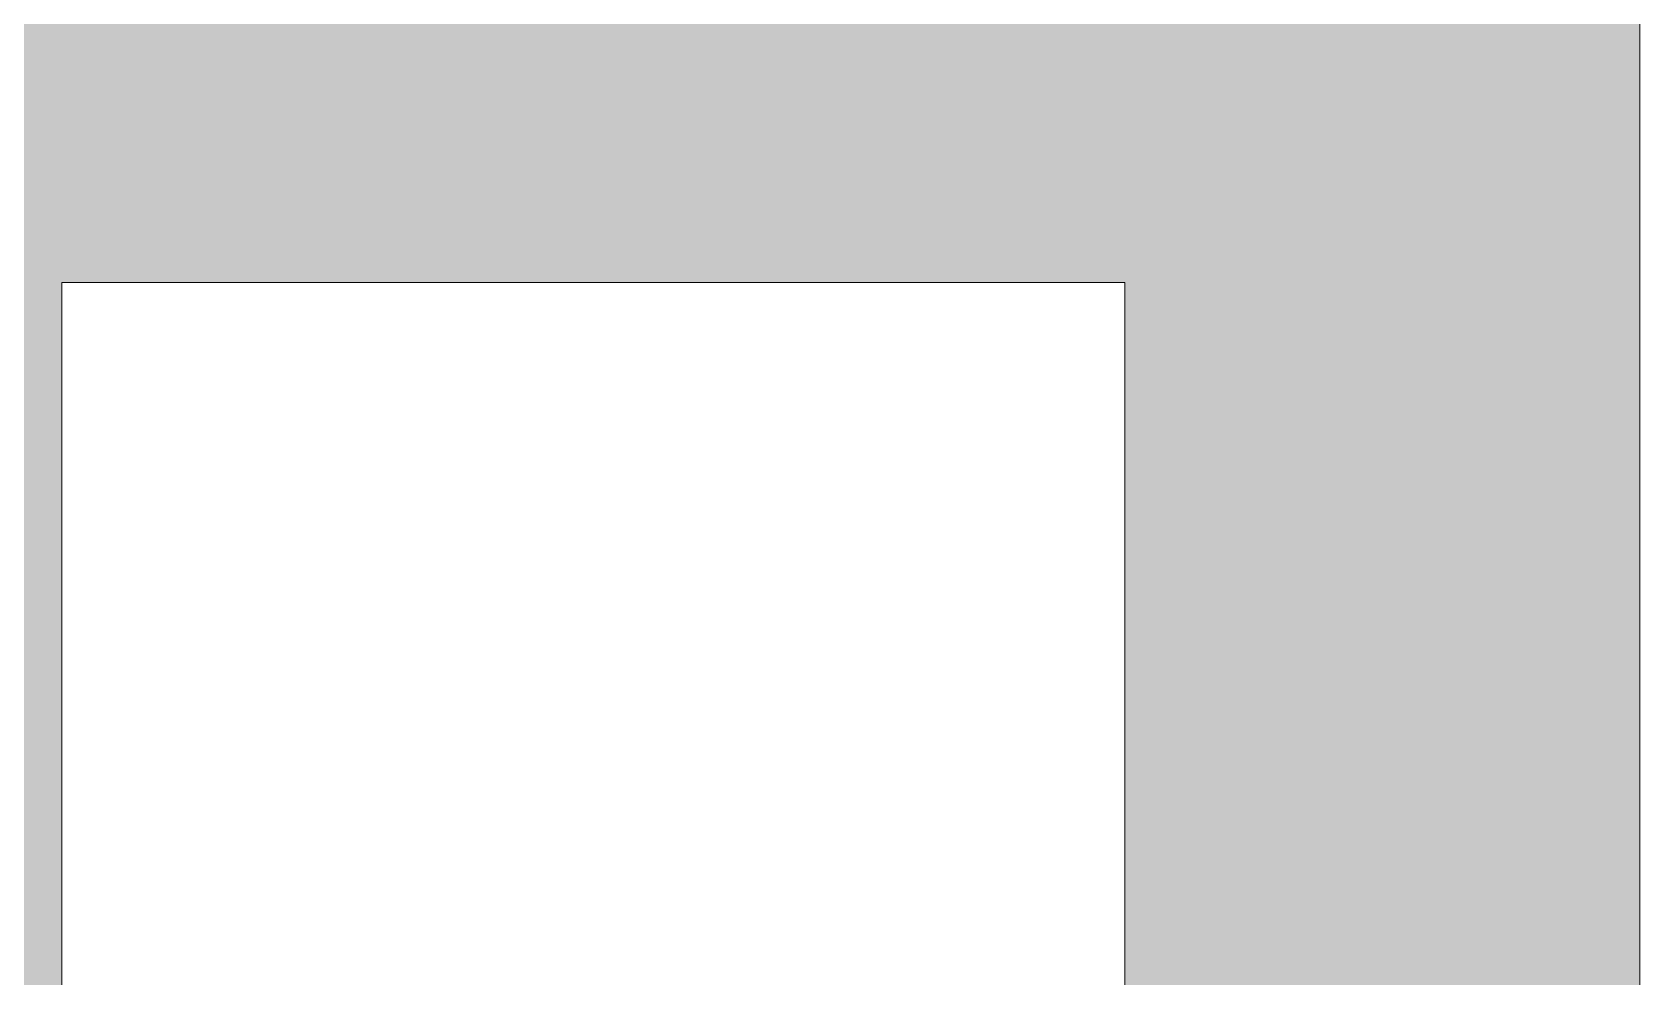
# Model space of a CAD drawing. Header units: inches. Extents: x 274208 to 641690, y -81912 to 129129.
# Drawn here: x 411002 to 411910, y 89134 to 89667 of the extents above; entities that cross this region are included whole.
import ezdxf

# ---------------------------------------------------------------- set-up
doc = ezdxf.new("R2010")
doc.units = ezdxf.units.IN
doc.header["$MEASUREMENT"] = 0
doc.layers.add('02.Thay', color=145, linetype='Continuous', lineweight=20)
doc.layers.add('03.Manh', color=251, linetype='Continuous', lineweight=13)

msp = doc.modelspace()

# ---------------------------------------------------------------- hatches: boundary and pattern name
at = {"layer": '03.Manh'}
h = msp.add_hatch(dxfattribs=at)
h.set_pattern_fill('AR-B88', color=256, scale=10, angle=45, style=0)
h.set_pattern_definition([(45, (-1350.81, 0), (-56.568542, 56.568542), []), (135, (-1350.81, 0), (-84.8528137, 28.2842712), [80, -80])])
h.paths.add_polyline_path([(411909.96, 88620.98), (411258.38, 88620.98), (411251.07, 88674.53), (411223.37, 88664.43), (411204.39, 88686.7), (411170.82, 88620.98), (408407.09, 88620.98), (408399.78, 88674.53), (408372.08, 88664.43), (408353.11, 88686.7), (408319.53, 88620.98), (405575.69, 88620.98), (405568.39, 88674.53), (405540.68, 88664.43), (405521.71, 88686.7), (405488.13, 88620.98), (402785.4, 88620.98), (402778.09, 88674.53), (402750.38, 88664.43), (402731.41, 88686.7), (402697.83, 88620.98), (400209.96, 88620.98), (400209.96, 89720.98), (400429.96, 89720.98), (404269.96, 89720.98), (404489.96, 89720.98), (411909.96, 89720.98)])
h.paths.add_polyline_path([(406745.63, 88925.6), (407345.63, 88925.6), (407345.63, 89525.6), (406745.63, 89525.6)], flags=16)
h.paths.add_polyline_path([(406633.38, 88925.6), (406633.38, 89525.6), (406033.38, 89525.6), (406033.38, 88925.6)], flags=16)
h.paths.add_polyline_path([(407457.89, 88925.6), (408057.89, 88925.6), (408057.89, 89525.6), (407457.89, 89525.6)], flags=16)
h.paths.add_polyline_path([(405921.12, 88925.6), (405921.12, 89525.6), (405321.12, 89525.6), (405321.12, 88925.6)], flags=16)
h.paths.add_polyline_path([(408170.15, 88925.6), (408770.15, 88925.6), (408770.15, 89525.6), (408170.15, 89525.6)], flags=16)
h.paths.add_polyline_path([(405208.86, 88925.6), (405208.86, 89525.6), (404608.86, 89525.6), (404608.86, 88925.6)], flags=16)
h.paths.add_polyline_path([(408882.41, 88925.6), (409482.41, 88925.6), (409482.41, 89525.6), (408882.41, 89525.6)], flags=16)
h.paths.add_polyline_path([(404496.6, 88925.6), (404496.6, 89525.6), (403896.6, 89525.6), (403896.6, 88925.6)], flags=16)
h.paths.add_polyline_path([(409594.66, 88925.6), (410194.66, 88925.6), (410194.66, 89525.6), (409594.66, 89525.6)], flags=16)
h.paths.add_polyline_path([(403784.35, 88925.6), (403784.35, 89525.6), (403184.35, 89525.6), (403184.35, 88925.6)], flags=16)
h.paths.add_polyline_path([(410306.92, 88925.6), (410906.92, 88925.6), (410906.92, 89525.6), (410306.92, 89525.6)], flags=16)
h.paths.add_polyline_path([(403072.09, 88925.6), (403072.09, 89525.6), (402472.09, 89525.6), (402472.09, 88925.6)], flags=16)
h.paths.add_polyline_path([(411019.18, 88925.6), (411619.18, 88925.6), (411619.18, 89525.6), (411019.18, 89525.6)], flags=16)
h.paths.add_polyline_path([(402359.83, 88925.6), (402359.83, 89525.6), (401759.83, 89525.6), (401759.83, 88925.6)], flags=16)
h.paths.add_polyline_path([(411731.44, 88925.6), (411731.44, 89525.6)], flags=16)
h.paths.add_polyline_path([(401647.57, 88925.6), (401647.57, 89525.6), (401047.57, 89525.6), (401047.57, 88925.6)], flags=16)
h.paths.add_polyline_path([(400935.32, 88925.6), (400935.32, 89525.6), (400335.32, 89525.6), (400335.32, 88925.6)], flags=16)

# ---------------------------------------------------------------- linework, layer by layer
at = {"layer": '02.Thay'}
msp.add_line((411909.96, 89720.98), (411909.96, 88620.98), dxfattribs=at)
at = {"layer": '03.Manh'}
msp.add_lwpolyline([(411019.18, 89525.6), (411619.18, 89525.6), (411619.18, 88925.6), (411019.18, 88925.6)], close=True, dxfattribs=at)

doc.saveas('drawing.dxf')
